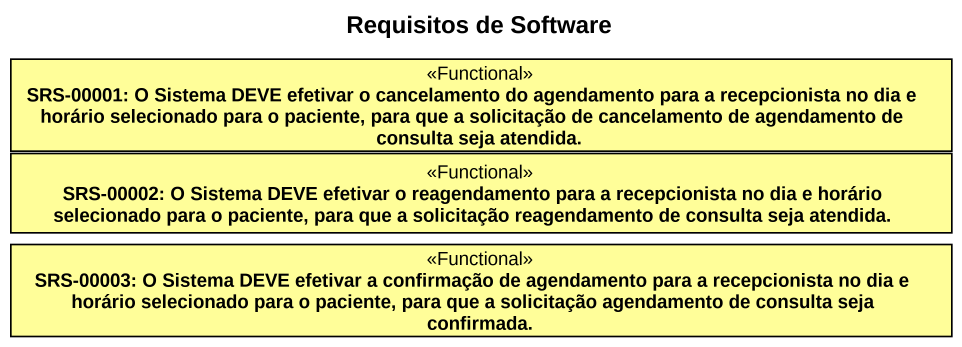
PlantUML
@startuml
title Requisitos de Software
hide circle
hide empty members
class "SRS-00001: O Sistema DEVE efetivar o cancelamento do agendamento para a recepcionista no dia e horário selecionado para o paciente, para que a solicitação de cancelamento de agendamento de consulta seja atendida." as SRS_00001_O_Sistema_DEVE <<Functional>> #FFFE99
class "SRS-00002: O Sistema DEVE efetivar o reagendamento para a recepcionista no dia e horário selecionado para o paciente, para que a solicitação reagendamento de consulta seja atendida." as SRS_00002_O_Sistema_DEVE <<Functional>> #FFFE99
class "SRS-00003: O Sistema DEVE efetivar a confirmação de agendamento para a recepcionista no dia e horário selecionado para o paciente, para que a solicitação agendamento de consulta seja confirmada." as SRS_00003_O_Sistema_DEVE <<Functional>> #FFFE99
@enduml
